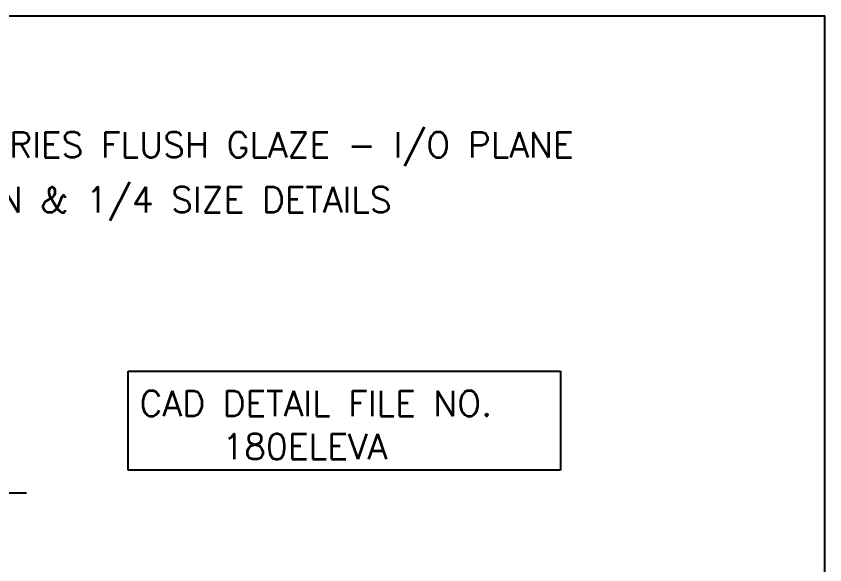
# Model space of a CAD drawing. Header units: inches. Extents: x 3.8 to 36.3, y 0.9 to 43.6.
# Drawn here: x 20.38 to 36.25, y 32.83 to 43.6 of the extents above; entities that cross this region are included whole.
import ezdxf

# ---------------------------------------------------------------- set-up
doc = ezdxf.new("R2010")
doc.units = ezdxf.units.IN
doc.header["$MEASUREMENT"] = 0
doc.layers.add('R-ANNO-TEXT', color=6, linetype='Continuous')
doc.layers.add('R-SWTS-OTLN', color=2, linetype='Continuous')
doc.styles.add('SWTSTEXT', font='romans.shx')

msp = doc.modelspace()

# ---------------------------------------------------------------- linework, layer by layer
at = {"layer": 'R-ANNO-TEXT'}
for p, q in [((22.58384, 36.63129), (31.06725, 36.63129)), ((22.58384, 34.68777), (22.58384, 36.63129)), ((31.06725, 36.63129), (31.06725, 34.68777)), ((31.06725, 34.68777), (22.58384, 34.68777)), ((20.58845, 34.23484), (19.90674, 34.23484))]:
    msp.add_line(p, q, dxfattribs=at)
at = {"layer": 'R-SWTS-OTLN'}
msp.add_lwpolyline([(3.8269, 0.87124), (36.25157, 0.87124), (36.25157, 43.60239), (3.8269, 43.60239)], close=True, dxfattribs=at)

# ---------------------------------------------------------------- texts
at = {"layer": 'R-ANNO-TEXT', "style": 'SWTSTEXT'}
for s, p in [('14000 SERIES FLUSH GLAZE - I/O PLANE', (16.92344, 40.82698, 49.68554)), ('ELEVATION & 1/4 SIZE DETAILS', (17.10236, 39.74822, 49.68554)), ('CAD DETAIL FILE NO.', (22.80316, 35.74834)), ('180ELEVA', (24.42816, 34.90124))]:
    msp.add_text(s, height=0.5, dxfattribs=at).set_placement(p)

doc.saveas('drawing.dxf')
